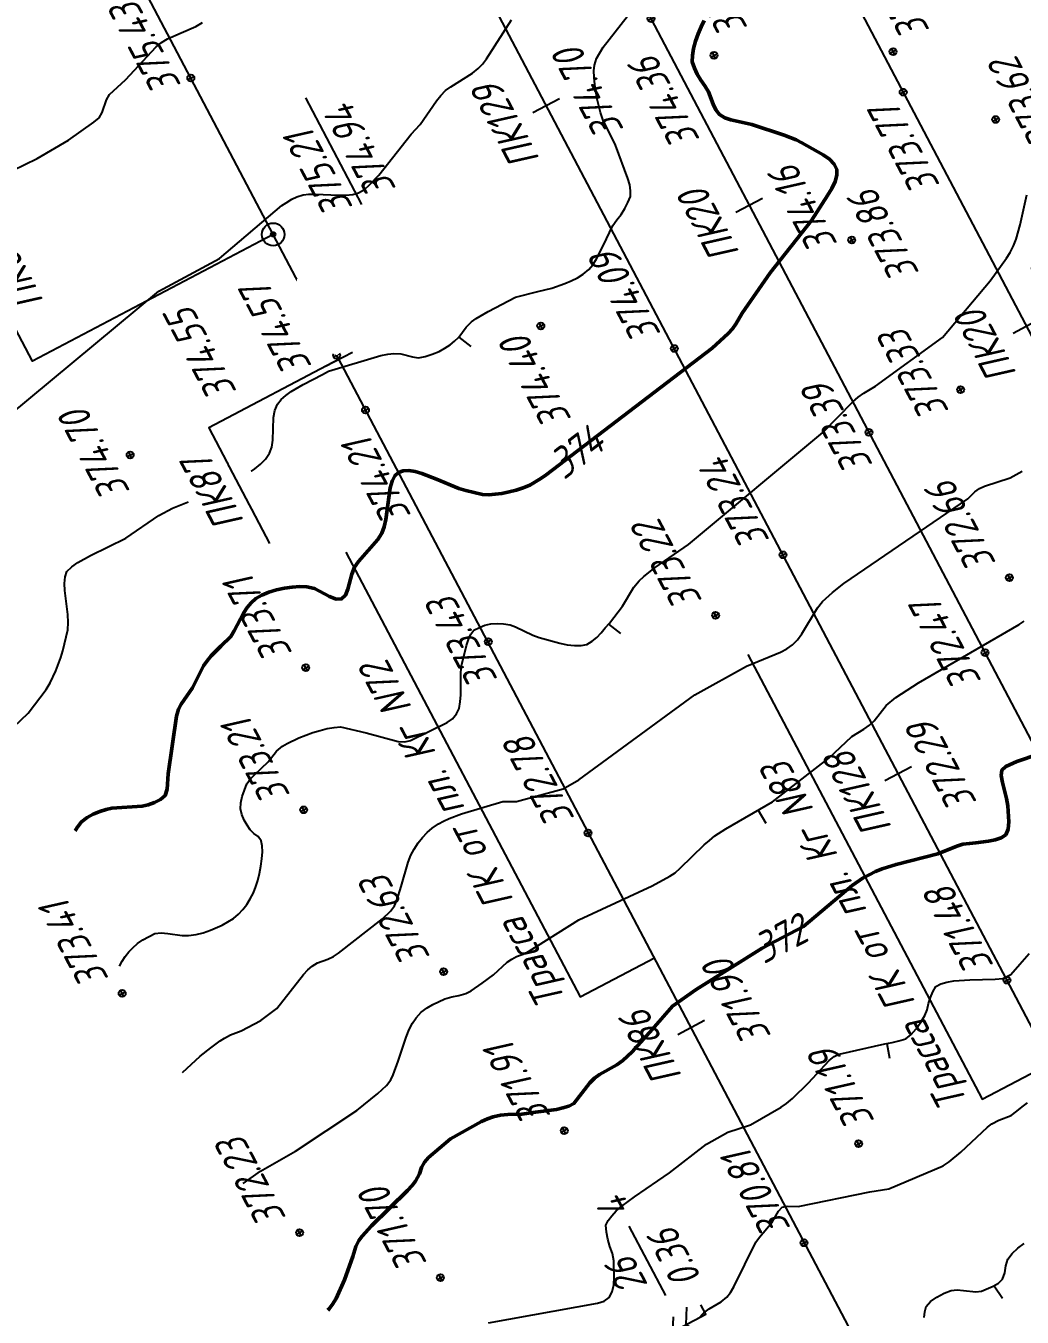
# Model space of a CAD drawing. Extents: x 1518325 to 1519424, y 2186901 to 2188655.
# Drawn here: x 1518856.2 to 1518988.1, y 2187494.2 to 2187665.2 of the extents above; entities that cross this region are included whole.
import ezdxf
from ezdxf.enums import TextEntityAlignment as Align

# ---------------------------------------------------------------- set-up
doc = ezdxf.new("R2010")
doc.units = 0
for name, color, linetype, lineweight in [('ИИ_ГЕОПУНКТ_025', 7, 'Continuous', 25), ('ИИ_ОТМЕТКА_025', 7, 'Continuous', 25), ('ИИ_ПИКЕТАЖ_025', 7, 'Continuous', 25), ('ИИ_РАЗМЕР_025', 7, 'Continuous', 25), ('ИИ_РЕЛЬЕФ_025', 34, 'Continuous', 25), ('ИИ_РЕЛЬЕФ_050', 34, 'Continuous', 50), ('ИИ_ТЕКСТ_025', 7, 'Continuous', 25), ('ИИ_ТРАССА_АД_025', 1, 'Continuous', 25), ('ИИ_ТРАССА_ЛЭП_025', 7, 'Continuous', 25), ('ИИ_ТРАССА_ТРУБ_025', 7, 'Continuous', 25), ('ИИ_УГОДЬЯ_025', 7, 'Continuous', 25)]:
    doc.layers.add(name, color=color, linetype=linetype, lineweight=lineweight)
doc.styles.add('VNIPISIMPLEXCUR', font='simplex.shx', dxfattribs={"width": 0.8, "oblique": 15})
doc.dimstyles.new('ИИ-2000-м-dm$2', dxfattribs={"dimscale": 2, "dimtxt": 2.5, "dimasz": 2.5, "dimexe": 1.25, "dimexo": 0, "dimgap": 1, "dimtad": 2, "dimtoh": 1, "dimzin": 1, "dimdsep": 46, "dimtxsty": 'VNIPISIMPLEXCUR', "dimcen": 2.5, "dimaunit": 1, "dimazin": 0, "dimtfac": 1, "dimtmove": 1, "dimatfit": 2, "dimfxl": 1, "dimarcsym": 0})

# ---------------------------------------------------------------- blocks, each defined once
blk = doc.blocks.new('ИИ053296')
at = {"color": 0, "linetype": 'Continuous', "lineweight": 25}
blk.add_lwpolyline([(0, 0), (1, 0)], dxfattribs=at)
blk = doc.blocks.new('PICKET')
at = {"color": 0, "linetype": 'Continuous', "lineweight": 25}
for p, q in [((-0.23, 0), (0.23, 0)), ((0, 0.23), (0, -0.23))]:
    blk.add_line(p, q, dxfattribs=at)
blk.add_circle((0, 0), 0.23, dxfattribs=at)
at = {"color": 0, "linetype": 'Continuous', "style": 'VNIPISIMPLEXCUR', "oblique": 15, "width": 0.8}
blk.add_attdef('OTMETKA', (1.25, 0.3), '', height=2, dxfattribs=at)
at = {"color": 8, "linetype": 'Continuous', "style": 'VNIPISIMPLEXCUR', "oblique": 15, "width": 0.8, "flags": 1}
blk.add_attdef('NOMER', (1.25, -2.7), '', height=2, dxfattribs=at)
blk = doc.blocks.new('ИИ050052Р')
at = {"linetype": 'Continuous', "lineweight": 25}
h = blk.add_hatch(color=0, dxfattribs=at)
edge = h.paths.add_edge_path()
edge.add_arc((0, 0), 0.15, 0, 360)
at = {"color": 0, "linetype": 'Continuous', "lineweight": 25}
for radius in [0.75, 0.15]:
    blk.add_circle((0, 0), radius, dxfattribs=at)
at = {"color": 0, "linetype": 'Continuous', "style": 'VNIPISIMPLEXCUR', "oblique": 15, "width": 0.8}
for tag, p in [('CENTRE', (1.45, 0.7)), ('HEIGHT', (1.45, -2.7))]:
    blk.add_attdef(tag, p, '', height=2, dxfattribs=at)
for tag, p in [('NUMBER', (-2, -1)), ('STATIONING', (-2, -4.4)), ('ALPHA', (-2, -7.8))]:
    blk.add_attdef(tag, text='', height=2, dxfattribs=at).set_placement(p, align=Align.RIGHT)
at = {"color": 253, "linetype": 'Continuous', "style": 'VNIPISIMPLEXCUR', "oblique": 15, "width": 0.8, "flags": 1}
blk.add_attdef('NOTE', text='', height=1.6, dxfattribs=at).set_placement((-2, -10.8), align=Align.RIGHT)
blk = doc.blocks.new('ИИ15001')
at = {"color": 0, "linetype": 'Continuous', "lineweight": 25}
blk.add_lwpolyline([(0, 1), (0, -1)], dxfattribs=at)
at = {"color": 0, "linetype": 'Continuous', "lineweight": 25, "style": 'VNIPISIMPLEXCUR', "oblique": 15, "width": 0.8}
blk.add_attdef('STATIONING', text='', height=2, dxfattribs=at).set_placement((0, 2), align=Align.CENTER)
at = {"color": 7, "linetype": 'Continuous', "lineweight": 25, "style": 'VNIPISIMPLEXCUR', "oblique": 15, "width": 0.8}
blk.add_attdef('HEIGHT', text='', height=2, dxfattribs=at).set_placement((0, -2), align=Align.TOP_CENTER)
blk = doc.blocks.new('ИИ053673А')
at = {"color": 0, "linetype": 'Continuous'}
blk.add_lwpolyline([(-1.35, 0.875), (-1.221, 0.876), (-1.008, 0.878), (-0.871, 0.882), (-0.736, 0.891), (-0.624, 0.907), (-0.534, 0.94), (-0.444, 1), (-0.394, 1.071), (-0.367, 1.151), (-0.359, 1.231), (-0.364, 1.295), (-0.387, 1.379), (-0.418, 1.445), (-0.466, 1.516), (-0.552, 1.61), (-0.631, 1.692), (-0.704, 1.766), (-0.775, 1.842), (-0.814, 1.889), (-0.839, 1.929), (-0.849, 1.967), (-0.846, 1.992), (-0.832, 2.017), (-0.805, 2.049), (-0.742, 2.115), (-0.671, 2.198), (-0.618, 2.29), (-0.605, 2.372), (-0.614, 2.444), (-0.641, 2.515), (-0.678, 2.575), (-0.717, 2.617), (-0.754, 2.646), (-0.802, 2.678), (-0.855, 2.709), (-0.942, 2.76), (-0.987, 2.789), (-1.014, 2.812), (-1.026, 2.831), (-1.029, 2.846), (-1.025, 2.865), (-1.015, 2.89), (-0.997, 2.928), (-0.978, 2.968), (-0.95, 3.034), (-0.937, 3.103), (-0.938, 3.19), (-0.952, 3.247), (-0.987, 3.319), (-1.03, 3.377), (-1.066, 3.414), (-1.104, 3.444), (-1.169, 3.476), (-1.225, 3.489), (-1.28, 3.496), (-1.35, 3.5), (-1.42, 3.496), (-1.475, 3.489), (-1.531, 3.476), (-1.596, 3.444), (-1.634, 3.414), (-1.67, 3.377), (-1.713, 3.319), (-1.748, 3.247), (-1.762, 3.19), (-1.763, 3.103), (-1.75, 3.034), (-1.722, 2.968), (-1.703, 2.928), (-1.685, 2.89), (-1.675, 2.865), (-1.671, 2.846), (-1.674, 2.831), (-1.686, 2.812), (-1.713, 2.789), (-1.758, 2.76), (-1.845, 2.709), (-1.898, 2.678), (-1.946, 2.646), (-1.983, 2.617), (-2.022, 2.575), (-2.059, 2.515), (-2.086, 2.444), (-2.095, 2.372), (-2.082, 2.29), (-2.029, 2.198), (-1.958, 2.115), (-1.895, 2.049), (-1.868, 2.017), (-1.854, 1.992), (-1.851, 1.967), (-1.861, 1.929), (-1.886, 1.889), (-1.925, 1.842), (-1.996, 1.766), (-2.069, 1.692), (-2.148, 1.61), (-2.234, 1.516), (-2.282, 1.445), (-2.313, 1.379), (-2.336, 1.295), (-2.341, 1.231), (-2.333, 1.151), (-2.306, 1.071), (-2.256, 1), (-2.166, 0.94), (-2.076, 0.907), (-1.964, 0.891), (-1.829, 0.882), (-1.692, 0.878), (-1.479, 0.876)], close=True, dxfattribs=at)
for points in [[(2.05, 3.096), (1.35, 3.5), (0.65, 3.096)], [(1.35, 3.5), (1.35, 0), (2.05, 0)], [(2.2, 2.009), (1.35, 2.5), (0.5, 2.009)], [(-1.35, 0.875), (-1.35, 0), (-0.65, 0)], [(2.35, 0.923), (1.35, 1.5), (0.35, 0.923)]]:
    blk.add_lwpolyline(points, dxfattribs=at)
at = {"color": 0, "linetype": 'Continuous', "style": 'VNIPISIMPLEXCUR', "oblique": 15, "width": 0.8}
blk.add_attdef('RACE1', text='', height=2, dxfattribs=at).set_placement((-3.25, 2.25), align=Align.RIGHT)
blk.add_attdef('HEIGHT', (3, 2), '', height=2, dxfattribs=at)
blk.add_attdef('DISTANCE', text='', height=2, dxfattribs=at).set_placement((9.5, 1.75), align=Align.MIDDLE_LEFT)
blk.add_attdef('RACE2', text='', height=2, dxfattribs=at).set_placement((-3.25, 1.25), align=Align.TOP_RIGHT)
blk.add_attdef('THICKNESS', text='', height=2, dxfattribs=at).set_placement((3, 1.5), align=Align.TOP_LEFT)
blk = doc.blocks.new('*D54')
at = {"layer": 'Defpoints', "color": 0, "transparency": 16777216}
for p in [(1518412.38, 2188627.85), (1518818.43, 2187967.48), (1518780.69, 2187955.9), (1518760.91, 2187937.21), (1519297.92, 2186946.83)]:
    blk.add_point(p, dxfattribs=at)
at = {"layer": 'ИИ_РАЗМЕР_025', "color": 0, "lineweight": -2, "transparency": 16777216}
for p, q in [((1518777.92, 2187969.12), (1518771.87, 2187980.6)), ((1518777.22, 2187957.5), (1518777.92, 2187969.12))]:
    blk.add_line(p, q, dxfattribs=at)
blk.add_arc((1518772.88, 2187943.51), 14.65, 43.4519, 102.0835, dxfattribs=at)
at = {"layer": 'ИИ_РАЗМЕР_025', "color": 0, "transparency": 16777216}
for points in [[(1518770.04, 2187957.2), (1518769.59, 2187958.46), (1518766.06, 2187956.47)], [(1518784.06, 2187953.97), (1518782.97, 2187953.19), (1518785.84, 2187950.33)]]:
    blk.add_solid(points, dxfattribs=at)
at = {"layer": 'ИИ_РАЗМЕР_025', "color": 0, "transparency": 16777216, "insert": (1518770.55, 2187973.71), "char_height": 4, "attachment_point": 5, "rotation": 117.7798, "style": 'VNIPISIMPLEXCUR'}
blk.add_mtext("90°1'", dxfattribs=at)
blk = doc.blocks.new('*D55')
at = {"layer": 'Defpoints', "color": 0, "transparency": 16777216}
for p in [(1518412.38, 2188627.85), (1518814.13, 2187903.06), (1518791.07, 2187895.12), (1518786.56, 2187888.53), (1519297.92, 2186946.83)]:
    blk.add_point(p, dxfattribs=at)
at = {"layer": 'ИИ_РАЗМЕР_025', "color": 0, "lineweight": -2, "transparency": 16777216}
for p, q in [((1518788.1, 2187902.13), (1518782.05, 2187913.61)), ((1518791.4, 2187897.04), (1518788.1, 2187902.13))]:
    blk.add_line(p, q, dxfattribs=at)
blk.add_arc((1518798.52, 2187894.83), 7.46, 148.8919, 176.6782, dxfattribs=at)
at = {"layer": 'ИИ_РАЗМЕР_025', "color": 0, "transparency": 16777216}
for points in [[(1518791.68, 2187899.17), (1518792.6, 2187898.2), (1518795.05, 2187901.43)], [(1518791.73, 2187895.41), (1518790.43, 2187895.12), (1518791.93, 2187891.36)]]:
    blk.add_solid(points, dxfattribs=at)
at = {"layer": 'ИИ_РАЗМЕР_025', "color": 0, "transparency": 16777216, "insert": (1518780.73, 2187906.71), "char_height": 4, "attachment_point": 5, "rotation": 117.7798, "style": 'VNIPISIMPLEXCUR'}
blk.add_mtext("90°1'", dxfattribs=at)

msp = doc.modelspace()

# ---------------------------------------------------------------- linework, layer by layer
at = {"layer": 'ИИ_ГЕОПУНКТ_025'}
for points in [[(1518900.652, 2187641.525), (1518893.226, 2187655.621)], [(1518888.91, 2187637.56), (1518857.033, 2187620.767), (1518842.374, 2187648.594)]]:
    msp.add_lwpolyline(points, dxfattribs=at)
at = {"layer": 'ИИ_РЕЛЬЕФ_025'}
for points, elevation in [([(1518852.628, 2187570.546), (1518856.443, 2187574.161), (1518858.86, 2187577.276), (1518859.389, 2187578.181), (1518860.121, 2187579.758), (1518860.781, 2187581.509), (1518861.069, 2187582.424), (1518861.697, 2187585.195), (1518861.764, 2187586.17), (1518861.714, 2187587.212), (1518861.331, 2187590.39), (1518861.277, 2187591.348), (1518861.339, 2187592.197), (1518861.56, 2187592.902), (1518862.26, 2187593.525), (1518863.018, 2187594.089), (1518864.707, 2187595.04), (1518869.408, 2187597.338), (1518873.783, 2187600.315), (1518875.593, 2187601.296), (1518882.212, 2187603.971), (1518883.063, 2187604.392), (1518885.652, 2187605.937), (1518886.482, 2187606.508), (1518887.237, 2187607.123), (1518887.89, 2187607.806), (1518888.433, 2187608.571), (1518888.743, 2187609.381), (1518888.871, 2187610.304), (1518888.931, 2187613.304), (1518889.134, 2187614.217), (1518889.463, 2187615.06), (1518889.954, 2187615.677), (1518890.567, 2187616.234), (1518891.277, 2187616.743), (1518892.892, 2187617.663), (1518895.436, 2187618.984), (1518896.219, 2187619.456), (1518903.149, 2187621.521), (1518904.064, 2187621.71), (1518904.899, 2187621.802), (1518905.788, 2187621.723), (1518907.343, 2187621.327), (1518908.125, 2187621.23), (1518909.033, 2187621.391), (1518909.97, 2187621.692), (1518910.866, 2187622.073), (1518911.654, 2187622.479), (1518912.335, 2187622.924), (1518912.92, 2187623.418), (1518913.478, 2187623.959), (1518913.992, 2187624.597), (1518914.476, 2187625.287), (1518915.142, 2187625.982), (1518915.769, 2187626.44), (1518917.372, 2187627.365), (1518920.992, 2187629.225), (1518923.955, 2187630.015), (1518925.786, 2187630.444), (1518927.518, 2187631.066), (1518928.354, 2187631.409), (1518929.18, 2187631.808), (1518929.967, 2187632.294), (1518930.685, 2187632.897), (1518931.232, 2187633.545), (1518931.722, 2187634.306), (1518932.591, 2187636.045), (1518933.856, 2187638.731), (1518934.386, 2187639.478), (1518934.973, 2187640.201), (1518935.449, 2187640.969), (1518935.866, 2187641.761), (1518936.225, 2187642.576), (1518936.237, 2187643.319), (1518936.109, 2187644.118), (1518935.874, 2187644.96), (1518934.211, 2187649.364), (1518932.548, 2187652.768), (1518932.229, 2187653.701), (1518931.798, 2187655.482), (1518931.48, 2187657.426), (1518931.395, 2187658.361), (1518931.377, 2187659.218), (1518931.439, 2187659.957), (1518931.727, 2187660.862), (1518932.604, 2187662.361), (1518937.359, 2187668.444)], 374.5), ([(1518852.715, 2187645.215), (1518857.65, 2187647.611), (1518861.789, 2187650.048), (1518865.17, 2187652.409), (1518865.882, 2187653.014), (1518866.277, 2187653.719), (1518866.851, 2187655.37), (1518867.231, 2187656.097), (1518869.347, 2187658.009), (1518873.422, 2187662.397), (1518874.13, 2187662.983), (1518874.895, 2187663.459), (1518876.718, 2187664.271), (1518878.643, 2187665.104), (1518879.525, 2187665.621)], 375.5), ([(1518853.925, 2187613.565), (1518873.763, 2187630.027), (1518881.792, 2187634.356), (1518890.044, 2187641.367), (1518890.61, 2187641.76), (1518891.384, 2187642.236), (1518892.049, 2187642.543), (1518892.894, 2187642.779), (1518893.623, 2187642.872), (1518894.502, 2187642.886), (1518897.551, 2187642.763), (1518898.54, 2187642.771), (1518899.432, 2187642.855), (1518900.179, 2187643.046), (1518901.001, 2187643.507), (1518901.663, 2187644.107), (1518902.893, 2187645.39), (1518907.18, 2187650.825), (1518908.385, 2187652.112), (1518910.518, 2187655.24), (1518911.093, 2187655.967), (1518911.717, 2187656.631), (1518912.409, 2187657.12), (1518915.312, 2187658.902), (1518916.051, 2187659.513), (1518916.602, 2187660.108), (1518917.148, 2187660.822), (1518920.446, 2187665.961)], 375), ([(1518868.536, 2187540.669), (1518868.902, 2187541.33), (1518869.324, 2187541.952), (1518869.799, 2187542.535), (1518870.329, 2187543.079), (1518870.959, 2187543.648), (1518871.666, 2187544.163), (1518873.222, 2187544.968), (1518874.053, 2187545.059), (1518874.971, 2187544.986), (1518876.85, 2187544.715), (1518877.701, 2187544.701), (1518878.715, 2187544.842), (1518879.652, 2187545.076), (1518880.609, 2187545.418), (1518882.134, 2187546.091), (1518882.911, 2187546.51), (1518883.645, 2187546.989), (1518884.298, 2187547.53), (1518884.878, 2187548.147), (1518885.404, 2187548.829), (1518885.871, 2187549.572), (1518886.276, 2187550.369), (1518886.616, 2187551.214), (1518886.867, 2187552.019), (1518887.093, 2187552.935), (1518887.28, 2187553.907), (1518887.412, 2187554.878), (1518887.474, 2187555.795), (1518887.451, 2187556.602), (1518887.327, 2187557.244), (1518886.925, 2187557.83), (1518886.361, 2187558.232), (1518885.842, 2187558.716), (1518885.442, 2187559.322), (1518885.056, 2187560.007), (1518884.75, 2187560.736), (1518884.589, 2187561.476), (1518884.602, 2187562.29), (1518884.788, 2187563.135), (1518885.425, 2187564.786), (1518885.861, 2187565.416), (1518886.41, 2187566.005), (1518888.246, 2187567.705), (1518889.347, 2187569.132), (1518890.134, 2187569.799), (1518890.742, 2187570.155), (1518892.306, 2187570.9), (1518894.151, 2187571.59), (1518895.111, 2187571.878), (1518896.059, 2187572.11), (1518896.968, 2187572.269), (1518897.811, 2187572.343), (1518901.205, 2187571.538), (1518905.469, 2187570.386), (1518906.318, 2187570.341), (1518907.096, 2187570.548), (1518911.941, 2187572.906), (1518912.639, 2187573.423), (1518913.188, 2187574.052), (1518913.511, 2187574.788), (1518913.675, 2187575.648), (1518913.729, 2187576.592), (1518913.741, 2187579.53), (1518913.861, 2187580.413), (1518914.49, 2187583.103), (1518914.761, 2187583.922), (1518915.085, 2187584.624), (1518915.475, 2187585.161), (1518916.201, 2187585.501), (1518916.947, 2187585.794), (1518917.729, 2187585.971), (1518918.551, 2187586.044), (1518919.4, 2187586.009), (1518920.292, 2187585.855), (1518920.999, 2187585.613), (1518923.273, 2187584.472), (1518924.124, 2187584.16), (1518926.863, 2187583.416), (1518927.848, 2187583.221), (1518928.801, 2187583.106), (1518929.681, 2187583.101), (1518930.447, 2187583.241), (1518931.122, 2187583.681), (1518931.757, 2187584.186), (1518932.329, 2187584.8), (1518932.866, 2187585.474), (1518933.433, 2187586.096), (1518935.148, 2187588.344), (1518936.678, 2187590.86), (1518937.353, 2187591.681), (1518937.983, 2187592.277), (1518939.502, 2187593.442), (1518943.894, 2187596.507), (1518961.691, 2187611.314), (1518965.669, 2187615.407), (1518966.342, 2187615.998), (1518967.114, 2187616.544), (1518968.663, 2187617.476), (1518977.52, 2187623.907), (1518983.85, 2187631.42), (1518986.003, 2187634.394), (1518986.492, 2187635.183), (1518986.921, 2187636.028), (1518987.267, 2187636.907), (1518987.801, 2187638.81), (1518988.682, 2187642.794)], 373.5), ([(1518876.913, 2187526.579), (1518879.253, 2187528.717), (1518880.635, 2187529.853), (1518881.873, 2187530.758), (1518882.438, 2187531.124), (1518883.243, 2187531.543), (1518884.665, 2187532.08), (1518887.271, 2187533.456), (1518889.373, 2187535.035), (1518892.925, 2187539.557), (1518893.499, 2187540.159), (1518894.06, 2187540.649), (1518894.774, 2187541.082), (1518896.158, 2187541.582), (1518896.885, 2187541.929), (1518897.56, 2187542.367), (1518903.373, 2187546.917), (1518904.433, 2187547.945), (1518904.955, 2187548.666), (1518905.278, 2187549.357), (1518905.868, 2187551.221), (1518906.788, 2187554.407), (1518907.152, 2187555.358), (1518907.563, 2187556.163), (1518908.101, 2187556.98), (1518908.659, 2187557.696), (1518909.272, 2187558.336), (1518909.971, 2187558.927), (1518910.792, 2187559.496), (1518911.453, 2187559.87), (1518912.195, 2187560.21), (1518913.861, 2187560.818), (1518919.313, 2187562.455), (1518921.127, 2187562.442), (1518927.284, 2187564.159), (1518929.357, 2187565.331), (1518944.734, 2187576.591), (1518951.564, 2187580.403), (1518956.093, 2187582.215), (1518956.922, 2187582.675), (1518957.681, 2187583.223), (1518958.342, 2187583.89), (1518958.897, 2187584.651), (1518960.957, 2187588.099), (1518961.658, 2187588.928), (1518962.961, 2187590.135), (1518964.469, 2187591.326), (1518980.886, 2187602.527), (1518981.831, 2187603.485), (1518982.426, 2187603.926), (1518983.102, 2187604.24), (1518986.5, 2187605.314), (1518987.297, 2187605.745), (1518988.082, 2187606.224)], 373), ([(1518884.943, 2187511.855), (1518887.241, 2187513.501), (1518891.877, 2187516.143), (1518899.996, 2187521.55), (1518902.775, 2187523.773), (1518903.894, 2187524.844), (1518904.469, 2187525.603), (1518904.811, 2187526.268), (1518905.473, 2187528.08), (1518906.525, 2187531.265), (1518906.921, 2187532.255), (1518907.351, 2187533.128), (1518907.823, 2187533.834), (1518908.513, 2187534.545), (1518909.272, 2187535.124), (1518910.065, 2187535.597), (1518911.612, 2187536.326), (1518912.55, 2187536.603), (1518913.466, 2187536.752), (1518914.398, 2187537.03), (1518915.116, 2187537.41), (1518916.585, 2187538.423), (1518918.061, 2187539.492), (1518919.89, 2187541.165), (1518920.491, 2187541.604), (1518921.119, 2187541.923), (1518922.362, 2187542.383), (1518929.388, 2187546.77), (1518939.072, 2187551.295), (1518941.411, 2187552.564), (1518942.109, 2187553.024), (1518942.805, 2187553.615), (1518945.977, 2187556.707), (1518946.656, 2187557.311), (1518947.399, 2187557.896), (1518948.821, 2187558.821), (1518955.003, 2187562.418), (1518962.486, 2187568.178), (1518965.503, 2187571.087), (1518967.114, 2187572.028), (1518967.88, 2187572.589), (1518968.461, 2187573.165), (1518970.086, 2187575.169), (1518971.345, 2187576.219), (1518974.351, 2187578.173), (1518987.7, 2187585.884), (1518988.362, 2187586.344)], 372.5), ([(1518917.417, 2187493.414), (1518931.858, 2187496.027), (1518932.725, 2187496.303), (1518933.378, 2187496.772), (1518933.79, 2187497.516), (1518934.003, 2187498.467), (1518934.072, 2187499.533), (1518934.007, 2187501.651), (1518933.812, 2187502.601), (1518933.477, 2187503.544), (1518933.225, 2187504.486), (1518933.033, 2187505.429), (1518932.944, 2187506.376), (1518933.253, 2187506.992), (1518933.723, 2187507.613), (1518934.33, 2187508.238), (1518935.051, 2187508.865), (1518936.746, 2187510.126), (1518941.384, 2187513.29), (1518946.29, 2187517.094), (1518949.111, 2187518.681), (1518952.088, 2187519.661), (1518956.161, 2187521.971), (1518956.873, 2187522.464), (1518957.671, 2187523.123), (1518959.764, 2187525.189), (1518962.523, 2187528.17), (1518963.168, 2187528.674), (1518963.836, 2187528.988), (1518969.912, 2187530.392), (1518970.848, 2187530.559), (1518971.768, 2187530.774), (1518972.672, 2187531.037), (1518973.385, 2187531.613), (1518974.052, 2187532.375), (1518974.656, 2187533.24), (1518975.198, 2187534.114), (1518975.501, 2187534.876), (1518975.683, 2187535.718), (1518975.949, 2187536.502), (1518976.268, 2187537.253), (1518976.664, 2187537.951), (1518977.299, 2187538.306), (1518978.099, 2187538.551), (1518979.03, 2187538.709), (1518981.156, 2187538.849), (1518984.508, 2187538.95), (1518985.538, 2187539.042), (1518986.584, 2187539.562), (1518987.788, 2187540.925), (1518988.984, 2187542.347)], 371.5), ([(1518945.22, 2187494.013), (1518945.912, 2187494.754), (1518946.63, 2187495.265), (1518948.238, 2187496.207), (1518948.965, 2187496.83), (1518949.46, 2187497.463), (1518949.905, 2187498.192), (1518952.83, 2187504.095), (1518953.311, 2187504.774), (1518954.971, 2187506.752), (1518955.795, 2187508.209), (1518956.31, 2187508.723), (1518956.954, 2187508.88), (1518958.425, 2187508.812), (1518967.885, 2187510.795), (1518970.428, 2187511.17), (1518977.618, 2187514.202), (1518978.398, 2187514.737), (1518979.953, 2187516.044), (1518983.487, 2187519.333), (1518984.079, 2187519.763), (1518985.002, 2187520.26), (1518986.633, 2187520.892), (1518987.352, 2187521.441), (1518988.063, 2187522.047), (1518988.79, 2187522.54)], 371), ([(1518975.106, 2187494.114), (1518975.174, 2187494.875), (1518975.374, 2187495.595), (1518975.945, 2187496.242), (1518976.775, 2187496.841), (1518977.732, 2187497.34), (1518978.687, 2187497.688), (1518979.464, 2187497.783), (1518980.295, 2187497.724), (1518981.957, 2187497.54), (1518982.711, 2187497.617), (1518984.249, 2187498.286), (1518984.953, 2187498.686), (1518985.481, 2187499.212), (1518985.798, 2187500.036), (1518985.916, 2187500.985), (1518986.182, 2187501.86), (1518986.762, 2187502.624), (1518987.503, 2187503.307), (1518988.339, 2187503.912)], 370.5)]:
    msp.add_lwpolyline(points, dxfattribs=dict(at, elevation=elevation))
at = {"layer": 'ИИ_РЕЛЬЕФ_050'}
for points, elevation in [([(1518862.706, 2187558.576), (1518862.942, 2187559.039), (1518863.54, 2187559.78), (1518864.259, 2187560.334), (1518865.072, 2187560.79), (1518865.933, 2187561.147), (1518866.781, 2187561.417), (1518867.543, 2187561.561), (1518871.55, 2187561.844), (1518872.366, 2187562.034), (1518873.191, 2187562.324), (1518873.984, 2187562.706), (1518874.58, 2187563.246), (1518874.864, 2187564.085), (1518874.979, 2187566.126), (1518876.103, 2187573.741), (1518876.367, 2187574.68), (1518876.723, 2187575.359), (1518878.203, 2187577.519), (1518879.697, 2187580.413), (1518880.151, 2187581.095), (1518880.707, 2187581.772), (1518881.98, 2187583.045), (1518883.289, 2187584.299), (1518883.74, 2187585.049), (1518884.993, 2187587.421), (1518885.461, 2187588.151), (1518886.008, 2187588.785), (1518886.621, 2187589.339), (1518887.421, 2187589.803), (1518888.341, 2187590.184), (1518889.342, 2187590.484), (1518890.381, 2187590.704), (1518891.421, 2187590.847), (1518892.42, 2187590.913), (1518893.338, 2187590.905), (1518894.371, 2187590.657), (1518896.371, 2187589.629), (1518897.243, 2187589.27), (1518897.969, 2187589.294), (1518898.463, 2187589.775), (1518898.785, 2187590.574), (1518899.302, 2187592.57), (1518899.692, 2187593.487), (1518900.21, 2187594.23), (1518902.769, 2187597.142), (1518903.298, 2187598.007), (1518903.611, 2187598.831), (1518903.826, 2187599.795), (1518904.401, 2187604.008), (1518904.646, 2187604.883), (1518905.002, 2187605.58), (1518905.503, 2187606.047), (1518906.121, 2187606.258), (1518906.855, 2187606.278), (1518907.683, 2187606.142), (1518908.586, 2187605.884), (1518910.534, 2187605.131), (1518913.507, 2187603.919), (1518914.431, 2187603.627), (1518916.634, 2187603.134), (1518917.451, 2187603.088), (1518918.277, 2187603.144), (1518919.183, 2187603.268), (1518920.134, 2187603.454), (1518921.092, 2187603.698), (1518922.021, 2187603.994), (1518922.884, 2187604.335), (1518924.356, 2187605.225), (1518925.07, 2187605.709), (1518947.047, 2187622.487), (1518949.139, 2187624.426), (1518949.722, 2187625.068), (1518950.205, 2187625.754), (1518950.995, 2187627.12), (1518954.71, 2187632.47), (1518960.161, 2187639.393), (1518962.322, 2187642.73), (1518962.881, 2187643.656), (1518963.314, 2187644.546), (1518963.551, 2187645.386), (1518963.522, 2187646.162), (1518963.175, 2187646.867), (1518962.556, 2187647.517), (1518961.742, 2187648.116), (1518958.921, 2187649.689), (1518958.168, 2187650.065), (1518956.547, 2187650.707), (1518952.27, 2187652.098), (1518949.521, 2187652.722), (1518948.693, 2187653.004), (1518948.02, 2187653.416), (1518947.536, 2187654.072), (1518947.16, 2187654.819), (1518946.561, 2187656.44), (1518946.072, 2187657.216), (1518945.527, 2187657.974), (1518945.057, 2187658.755), (1518944.693, 2187659.569), (1518944.397, 2187660.404), (1518944.407, 2187661.235), (1518944.556, 2187662.158), (1518944.818, 2187663.128), (1518945.163, 2187664.099), (1518945.564, 2187665.027), (1518945.991, 2187665.868)], 374), ([(1518896.153, 2187495.094), (1518896.267, 2187495.221), (1518896.729, 2187495.82), (1518897.242, 2187496.644), (1518898.343, 2187499.121), (1518899.452, 2187502.224), (1518899.841, 2187503.549), (1518900.259, 2187504.35), (1518900.672, 2187504.896), (1518901.921, 2187506.249), (1518906.693, 2187510.943), (1518907.29, 2187511.606), (1518907.742, 2187512.182), (1518908.266, 2187513.146), (1518908.563, 2187513.975), (1518908.938, 2187514.717), (1518909.467, 2187515.315), (1518912.396, 2187517.813), (1518916.481, 2187520.088), (1518917.269, 2187520.446), (1518918.029, 2187520.717), (1518919.015, 2187520.923), (1518919.961, 2187520.999), (1518921.828, 2187521.072), (1518923.639, 2187521.34), (1518926.412, 2187521.695), (1518927.262, 2187521.877), (1518928.037, 2187522.122), (1518928.715, 2187522.449), (1518930.853, 2187525.203), (1518931.452, 2187525.82), (1518932.131, 2187526.325), (1518934.409, 2187527.587), (1518935.216, 2187528.175), (1518936.446, 2187529.327), (1518939.086, 2187532.273), (1518941.766, 2187535.361), (1518944.91, 2187537.574), (1518953.645, 2187543.034), (1518959.128, 2187545.893), (1518965.551, 2187551.332), (1518967.039, 2187552.336), (1518967.803, 2187552.768), (1518968.673, 2187553.187), (1518969.561, 2187553.547), (1518971.376, 2187554.131), (1518976.92, 2187555.552), (1518979.418, 2187556.555), (1518980.221, 2187556.796), (1518981.091, 2187556.922), (1518981.936, 2187556.967), (1518983.623, 2187557.215), (1518984.506, 2187557.374), (1518985.311, 2187557.631), (1518985.899, 2187558.066), (1518986.214, 2187558.814), (1518986.29, 2187559.78), (1518986.166, 2187561.899), (1518986.017, 2187562.874), (1518985.456, 2187564.982), (1518985.301, 2187565.915), (1518985.402, 2187566.633), (1518985.932, 2187567.115), (1518987.372, 2187567.749), (1518993.119, 2187569.718)], 372)]:
    msp.add_lwpolyline(points, dxfattribs=dict(at, elevation=elevation))
at = {"layer": 'ИИ_ТЕКСТ_025'}
for points in [[(1518898.544, 2187595.479), (1518929.57, 2187536.583), (1518939.387, 2187541.755)], [(1518951.751, 2187581.924), (1518982.777, 2187523.029), (1518991.865, 2187527.816)]]:
    msp.add_lwpolyline(points, dxfattribs=at)
at = {"layer": 'ИИ_ТРАССА_АД_025'}
msp.add_lwpolyline([(1519313.519, 2186955.051), (1518814.129, 2187903.058)], dxfattribs=at)
at = {"layer": 'ИИ_ТРАССА_ЛЭП_025'}
msp.add_lwpolyline([(1518870.356, 2187842.807), (1518873.308, 2187844.362), (1519335.639, 2186966.703)], dxfattribs=at)
at = {"layer": 'ИИ_ТРАССА_ТРУБ_025', "color": 4}
for points in [[(1519297.92, 2186946.834), (1518412.378, 2188627.85)], [(1519262.622, 2186928.239), (1519146.4, 2187148.85), (1519007.22, 2187413.01), (1518888.91, 2187637.56), (1518808.08, 2187790.99), (1518721.15, 2187956.06), (1518609.66, 2188167.6), (1518524.74, 2188328.809)]]:
    msp.add_lwpolyline(points, dxfattribs=at)
at = {"layer": 'ИИ_УГОДЬЯ_025'}
msp.add_lwpolyline([(1518940.876, 2187497.038), (1518936.038, 2187506.221)], dxfattribs=at)

# ---------------------------------------------------------------- block references
at = {"layer": 'ИИ_ГЕОПУНКТ_025'}
ref = msp.add_blockref('ИИ050052Р', (1518888.91, 2187637.56, 374.94), dxfattribs=dict(at, xscale=2, yscale=2, zscale=2, rotation=117.7797222222222))
ref.add_attrib('NUMBER', 'Т.50729', dxfattribs={"layer": '0', "color": 0, "linetype": 'Continuous', "height": 4, "rotation": 117.77972, "style": 'VNIPISIMPLEXCUR', "oblique": 15, "width": 0.8}).set_placement((1518847.248, 2187636.556), align=Align.RIGHT)
ref.add_attrib('CENTRE', '375.21', (1518899.55, 2187641.134), dxfattribs={"layer": '0', "color": 0, "linetype": 'Continuous', "height": 4, "rotation": 117.77972, "style": 'VNIPISIMPLEXCUR', "oblique": 15, "width": 0.8})
ref.add_attrib('HEIGHT', '374.94', (1518905.271, 2187643.595), dxfattribs={"layer": '0', "color": 0, "linetype": 'Continuous', "height": 4, "rotation": 117.77972, "style": 'VNIPISIMPLEXCUR', "oblique": 15, "width": 0.8})
ref.add_attrib('STATIONING', 'ПК87+18.69', dxfattribs={"layer": '0', "color": 0, "linetype": 'Continuous', "height": 4, "rotation": 117.77972, "style": 'VNIPISIMPLEXCUR', "oblique": 15, "width": 0.8}).set_placement((1518848.051, 2187648.762), align=Align.RIGHT)
at = {"layer": 'ИИ_ОТМЕТКА_025'}
ref = msp.add_blockref('PICKET', (1518947.273, 2187661.264, 373.89), dxfattribs=dict(at, xscale=2, yscale=2, zscale=2, rotation=117.7797222222222))
ref.add_attrib('OTMETKA', '373.89', (1518951.815, 2187664.899, 373.89), dxfattribs={"layer": '0', "color": 0, "linetype": 'Continuous', "height": 4, "rotation": 117.77972, "style": 'VNIPISIMPLEXCUR', "oblique": 15, "width": 0.8})
ref = msp.add_blockref('PICKET', (1518970.98, 2187661.77, 373.71), dxfattribs=dict(at, xscale=2, yscale=2, zscale=2, rotation=117.7797222222222))
ref.add_attrib('OTMETKA', '373.71', (1518975.911, 2187664.583, 373.71), dxfattribs={"layer": '0', "color": 0, "linetype": 'Continuous', "height": 4, "rotation": 117.77972, "style": 'VNIPISIMPLEXCUR', "oblique": 15, "width": 0.8})
ref = msp.add_blockref('PICKET', (1518878, 2187658.27, 375.43), dxfattribs=dict(at, xscale=2, yscale=2, zscale=2, rotation=117.7797222222222))
ref.add_attrib('OTMETKA', '375.43', (1518876.8, 2187657.287, 375.43), dxfattribs={"layer": '0', "color": 0, "linetype": 'Continuous', "height": 4, "rotation": 117.77972, "style": 'VNIPISIMPLEXCUR', "oblique": 15, "width": 0.8})
ref = msp.add_blockref('PICKET', (1518938.94, 2187666.126, 374.36), dxfattribs=dict(at, xscale=2, yscale=2, zscale=2, rotation=117.7792673703056))
ref.add_attrib('OTMETKA', '374.36', (1518945.477, 2187650.112, 374.36), dxfattribs={"layer": '0', "color": 0, "linetype": 'Continuous', "height": 4, "rotation": 117.77927, "style": 'VNIPISIMPLEXCUR', "oblique": 15, "width": 0.8})
ref = msp.add_blockref('PICKET', (1518984.57, 2187652.77, 373.62), dxfattribs=dict(at, xscale=2, yscale=2, zscale=2, rotation=117.7797222222222))
ref.add_attrib('OTMETKA', '373.62', (1518993.16, 2187650.187, 373.62), dxfattribs={"layer": '0', "color": 0, "linetype": 'Continuous', "height": 4, "rotation": 117.77972, "style": 'VNIPISIMPLEXCUR', "oblique": 15, "width": 0.8})
ref = msp.add_blockref('PICKET', (1518972.324, 2187656.395, 373.77), dxfattribs=dict(at, xscale=2, yscale=2, zscale=2, rotation=117.7792673703056))
ref.add_attrib('OTMETKA', '373.77', (1518977.269, 2187644.058, 373.77), dxfattribs={"layer": '0', "color": 0, "linetype": 'Continuous', "height": 4, "rotation": 117.77927, "style": 'VNIPISIMPLEXCUR', "oblique": 15, "width": 0.8})
ref = msp.add_blockref('PICKET', (1518965.51, 2187636.81, 373.86), dxfattribs=dict(at, xscale=2, yscale=2, zscale=2, rotation=117.7797222222222))
ref.add_attrib('OTMETKA', '373.86', (1518974.533, 2187632.462, 373.86), dxfattribs={"layer": '0', "color": 0, "linetype": 'Continuous', "height": 4, "rotation": 117.77972, "style": 'VNIPISIMPLEXCUR', "oblique": 15, "width": 0.8})
at = {"layer": 'ИИ_ОТМЕТКА_025', "xscale": 2, "yscale": 2, "zscale": 2, "rotation": 117.7797222222222}
for p, values in [((1518942.013, 2187622.45, 374.09), {'OTMETKA': '374.09'}), ((1518956.407, 2187595.125, 373.24), {'OTMETKA': '373.24'}), ((1518986.39, 2187592.1, 372.66), {'OTMETKA': '372.66'}), ((1518947.49, 2187587.11, 373.22), {'OTMETKA': '373.22'}), ((1518893.22, 2187580.17, 373.71), {'OTMETKA': '373.71'}), ((1518892.94, 2187561.361, 373.21), {'OTMETKA': '373.21'}), ((1518930.597, 2187558.293, 372.78), {'OTMETKA': '372.78'}), ((1518911.47, 2187539.93, 372.63), {'OTMETKA': '372.63'}), ((1518868.91, 2187537.05, 373.41), {'OTMETKA': '373.41'}), ((1518986.077, 2187538.803, 371.48), {'OTMETKA': '371.48'}), ((1518927.44, 2187518.88, 371.91), {'OTMETKA': '371.91'}), ((1518892.4, 2187505.38, 372.23), {'OTMETKA': '372.23'}), ((1518959.198, 2187504.024, 370.81), {'OTMETKA': '370.81'}), ((1518911.05, 2187499.4, 371.7), {'OTMETKA': '371.70'})]:
    msp.add_blockref('PICKET', p, dxfattribs=at).add_auto_attribs(values)
at = {"layer": 'ИИ_ОТМЕТКА_025'}
ref = msp.add_blockref('PICKET', (1518897.297, 2187621.554, 374.57), dxfattribs=dict(at, xscale=2, yscale=2, zscale=2, rotation=117.7797222222222))
ref.add_attrib('OTMETKA', '374.57', (1518894.103, 2187620.094, 374.57), dxfattribs={"layer": '0', "color": 0, "linetype": 'Continuous', "height": 4, "rotation": 117.77972, "style": 'VNIPISIMPLEXCUR', "oblique": 15, "width": 0.8})
ref = msp.add_blockref('PICKET', (1518924.34, 2187625.44, 374.4), dxfattribs=dict(at, xscale=2, yscale=2, zscale=2, rotation=117.7797222222222))
ref.add_attrib('OTMETKA', '374.40', (1518928.483, 2187613.087, 374.4), dxfattribs={"layer": '0', "color": 0, "linetype": 'Continuous', "height": 4, "rotation": 117.77972, "style": 'VNIPISIMPLEXCUR', "oblique": 15, "width": 0.8})
ref = msp.add_blockref('PICKET', (1518979.92, 2187617.01, 373.33), dxfattribs=dict(at, xscale=2, yscale=2, zscale=2, rotation=117.7797222222222))
ref.add_attrib('OTMETKA', '373.33', (1518978.471, 2187614.137, 373.33), dxfattribs={"layer": '0', "color": 0, "linetype": 'Continuous', "height": 4, "rotation": 117.77972, "style": 'VNIPISIMPLEXCUR', "oblique": 15, "width": 0.8})
ref = msp.add_blockref('PICKET', (1518967.79, 2187611.359, 373.39), dxfattribs=dict(at, xscale=2, yscale=2, zscale=2, rotation=117.7792673703056))
ref.add_attrib('OTMETKA', '373.39', (1518968.383, 2187607.022, 373.39), dxfattribs={"layer": '0', "color": 0, "linetype": 'Continuous', "height": 4, "rotation": 117.77927, "style": 'VNIPISIMPLEXCUR', "oblique": 15, "width": 0.8})
ref = msp.add_blockref('PICKET', (1518869.97, 2187608.35, 374.7), dxfattribs=dict(at, xscale=2, yscale=2, zscale=2, rotation=117.7797222222222))
ref.add_attrib('OTMETKA', '374.70', (1518870.037, 2187603.524, 374.7), dxfattribs={"layer": '0', "color": 0, "linetype": 'Continuous', "height": 4, "rotation": 117.77972, "style": 'VNIPISIMPLEXCUR', "oblique": 15, "width": 0.8})
ref = msp.add_blockref('PICKET', (1518901.125, 2187614.302, 374.21), dxfattribs=dict(at, xscale=2, yscale=2, zscale=2, rotation=117.7797222222222))
ref.add_attrib('OTMETKA', '374.21', (1518907.266, 2187600.311, 374.21), dxfattribs={"layer": '0', "color": 0, "linetype": 'Continuous', "height": 4, "rotation": 117.77972, "style": 'VNIPISIMPLEXCUR', "oblique": 15, "width": 0.8})
ref = msp.add_blockref('PICKET', (1518917.386, 2187583.642, 373.43), dxfattribs=dict(at, xscale=2, yscale=2, zscale=2, rotation=117.7797222222222))
ref.add_attrib('OTMETKA', '373.43', (1518918.712, 2187578.617, 373.43), dxfattribs={"layer": '0', "color": 0, "linetype": 'Continuous', "height": 4, "rotation": 117.77972, "style": 'VNIPISIMPLEXCUR', "oblique": 15, "width": 0.8})
ref = msp.add_blockref('PICKET', (1518983.17, 2187582.162, 372.47), dxfattribs=dict(at, xscale=2, yscale=2, zscale=2, rotation=117.7792673703056))
ref.add_attrib('OTMETKA', '372.47', (1518982.766, 2187578.397, 372.47), dxfattribs={"layer": '0', "color": 0, "linetype": 'Continuous', "height": 4, "rotation": 117.77927, "style": 'VNIPISIMPLEXCUR', "oblique": 15, "width": 0.8})
ref = msp.add_blockref('PICKET', (1518966.42, 2187517.14, 371.19), dxfattribs=dict(at, xscale=2, yscale=2, zscale=2, rotation=117.7797222222222))
ref.add_attrib('OTMETKA', '371.19', (1518968.625, 2187520.149, 371.19), dxfattribs={"layer": '0', "color": 0, "linetype": 'Continuous', "height": 4, "rotation": 117.77972, "style": 'VNIPISIMPLEXCUR', "oblique": 15, "width": 0.8})
at = {"layer": 'ИИ_ПИКЕТАЖ_025', "color": 4}
ref = msp.add_blockref('ИИ15001', (1518925.061, 2187654.63, 374.7), dxfattribs=dict(at, xscale=2, yscale=2, zscale=2, rotation=117.7798))
ref.add_attrib('STATIONING', 'ПК129', dxfattribs={"layer": '0', "color": 0, "linetype": 'Continuous', "lineweight": 25, "height": 4, "rotation": 117.7798, "style": 'VNIPISIMPLEXCUR', "oblique": 15, "width": 0.8}).set_placement((1518921.522, 2187652.766), align=Align.CENTER)
ref.add_attrib('HEIGHT', '374.70', dxfattribs={"layer": '0', "color": 7, "linetype": 'Continuous', "lineweight": 25, "height": 4, "rotation": 117.7798, "style": 'VNIPISIMPLEXCUR', "oblique": 15, "width": 0.8}).set_placement((1518928.9, 2187655.232), align=Align.TOP_CENTER)
at = {"layer": 'ИИ_ПИКЕТАЖ_025', "color": 1}
ref = msp.add_blockref('ИИ15001', (1518951.944, 2187641.44, 374.16), dxfattribs=dict(at, xscale=2, yscale=2, zscale=2, rotation=117.7791666666666))
ref.add_attrib('STATIONING', 'ПК20', dxfattribs={"layer": '0', "color": 0, "linetype": 'Continuous', "lineweight": 25, "height": 4, "rotation": 117.77917, "style": 'VNIPISIMPLEXCUR', "oblique": 15, "width": 0.8}).set_placement((1518948.405, 2187639.576, 374.16), align=Align.CENTER)
ref.add_attrib('HEIGHT', '374.16', dxfattribs={"layer": '0', "color": 7, "linetype": 'Continuous', "lineweight": 25, "height": 4, "rotation": 117.77917, "style": 'VNIPISIMPLEXCUR', "oblique": 15, "width": 0.8}).set_placement((1518957.303, 2187639.85, 374.16), align=Align.TOP_CENTER)
at = {"layer": 'ИИ_ПИКЕТАЖ_025', "color": 7, "xscale": 2, "yscale": 2, "zscale": 2, "rotation": 117.7792674109028}
msp.add_blockref('ИИ15001', (1518988.636, 2187625.429, 373.29), dxfattribs=at).add_auto_attribs({'STATIONING': 'ПК20', 'HEIGHT': '373.29'})
at = {"layer": 'ИИ_ПИКЕТАЖ_025', "color": 4}
ref = msp.add_blockref('ИИ15001', (1518971.668, 2187566.155, 372.29), dxfattribs=dict(at, xscale=2, yscale=2, zscale=2, rotation=117.7798))
ref.add_attrib('STATIONING', 'ПК128', dxfattribs={"layer": '0', "color": 0, "linetype": 'Continuous', "lineweight": 25, "height": 4, "rotation": 117.7798, "style": 'VNIPISIMPLEXCUR', "oblique": 15, "width": 0.8}).set_placement((1518968.129, 2187564.291), align=Align.CENTER)
ref.add_attrib('HEIGHT', '372.29', dxfattribs={"layer": '0', "color": 7, "linetype": 'Continuous', "lineweight": 25, "height": 4, "rotation": 117.7798, "style": 'VNIPISIMPLEXCUR', "oblique": 15, "width": 0.8}).set_placement((1518975.671, 2187566.089), align=Align.TOP_CENTER)
ref = msp.add_blockref('ИИ15001', (1518944.236, 2187532.553, 371.9), dxfattribs=dict(at, xscale=2, yscale=2, zscale=2, rotation=117.7836999999999))
ref.add_attrib('STATIONING', 'ПК86', dxfattribs={"layer": '0', "color": 0, "linetype": 'Continuous', "lineweight": 25, "height": 4, "rotation": 117.7837, "style": 'VNIPISIMPLEXCUR', "oblique": 15, "width": 0.8}).set_placement((1518940.697, 2187530.689), align=Align.CENTER)
ref.add_attrib('HEIGHT', '371.90', dxfattribs={"layer": '0', "color": 7, "linetype": 'Continuous', "lineweight": 25, "height": 4, "rotation": 117.7837, "style": 'VNIPISIMPLEXCUR', "oblique": 15, "width": 0.8}).set_placement((1518948.582, 2187534.875), align=Align.TOP_CENTER)
at = {"layer": 'ИИ_РЕЛЬЕФ_025'}
for p, xscale, yscale, zscale, rotation in [((1518913.485, 2187623.968, 374.5), 2, 2, 2, 321.8545511759182), ((1518933.302, 2187585.952, 373.5), 1.999999999999999, 1.999999999999999, 1.999999999999999, 321.6920755659182), ((1518953.138, 2187561.333, 372.5), 2, 2, 2, 300.1923549859183), ((1518970.148, 2187530.434, 371.5), 2, 2, 2, 280.9858675559182), ((1518984.355, 2187498.346, 370.5), 2, 2, 2, 304.3768135259182)]:
    msp.add_blockref('ИИ053296', p, dxfattribs=dict(at, xscale=xscale, yscale=yscale, zscale=zscale, rotation=rotation))
at = {"layer": 'ИИ_УГОДЬЯ_025'}
ref = msp.add_blockref('ИИ053673А', (1518947.458, 2187492.196), dxfattribs=dict(at, xscale=1.999999999999999, yscale=1.999999999999999, zscale=1.999999999999999, rotation=117.7797222222222))
ref.add_attrib('RACE1', 'бер.', dxfattribs={"layer": '0', "color": 0, "linetype": 'Continuous', "height": 4, "rotation": 117.77972, "style": 'VNIPISIMPLEXCUR', "oblique": 15, "width": 0.8}).set_placement((1518948.194, 2187481.184), align=Align.RIGHT)
ref.add_attrib('RACE2', 'кедр', dxfattribs={"layer": '0', "color": 0, "linetype": 'Continuous', "height": 4, "rotation": 117.77972, "style": 'VNIPISIMPLEXCUR', "oblique": 15, "width": 0.8}).set_placement((1518949.516, 2187482.214), align=Align.TOP_RIGHT)
ref.add_attrib('HEIGHT', '26', (1518938.599, 2187498.432), dxfattribs={"layer": '0', "color": 0, "linetype": 'Continuous', "height": 4, "rotation": 117.77972, "style": 'VNIPISIMPLEXCUR', "oblique": 15, "width": 0.8})
ref.add_attrib('THICKNESS', '0.36', dxfattribs={"layer": '0', "color": 0, "linetype": 'Continuous', "height": 4, "rotation": 117.77972, "style": 'VNIPISIMPLEXCUR', "oblique": 15, "width": 0.8}).set_placement((1518942.191, 2187497.444), align=Align.TOP_LEFT)
ref.add_attrib('DISTANCE', '4', dxfattribs={"layer": '0', "color": 0, "linetype": 'Continuous', "height": 4, "rotation": 117.77972, "style": 'VNIPISIMPLEXCUR', "oblique": 15, "width": 0.8}).set_placement((1518934.616, 2187507.497), align=Align.MIDDLE_LEFT)

# ---------------------------------------------------------------- texts
at = {"layer": 'ИИ_РЕЛЬЕФ_025', "style": 'VNIPISIMPLEXCUR', "oblique": 15, "width": 0.8}
for s, rotation, p in [('374', 37.35811, (1518929.029, 2187608.732, 374)), ('372', 27.54259, (1518955.999, 2187544.262, 372))]:
    msp.add_text(s, height=4, rotation=rotation, dxfattribs=at).set_placement(p, align=Align.MIDDLE)
at = {"layer": 'ИИ_ТЕКСТ_025', "style": 'VNIPISIMPLEXCUR', "oblique": 15, "width": 0.8}
for s, p in [('Трасса ГК от пл. Кг N72', (1518927.743, 2187536.248)), ('Трасса ГК от пл. Кг N83', (1518980.95, 2187522.694))]:
    msp.add_text(s, height=4, rotation=117.77972, dxfattribs=at).set_placement(p)

# ---------------------------------------------------------------- dimensions: what is measured, and where the dimension line sits
at = {"layer": 'ИИ_РАЗМЕР_025'}
for base, line1, line2, picture, middle in [((1518780.695, 2187955.898), ((1518760.909, 2187937.208), (1518818.429, 2187967.478)), ((1519297.92, 2186946.834), (1518412.378, 2188627.85)), '*D54', (1518770.553, 2187973.705)), ((1518791.072, 2187895.122), ((1519297.92, 2186946.834), (1518412.378, 2188627.85)), ((1518814.129, 2187903.058), (1518786.559, 2187888.528)), '*D55', (1518780.731, 2187906.714))]:
    dim = msp.add_angular_dim_2l(base=base, line1=line1, line2=line2, dimstyle='ИИ-2000-м-dm$2', override={"dimtxt": 2, "dimasz": 2, "dimzin": 0}, dxfattribs=at)
    dim.commit()
    dim.dimension.update_dxf_attribs({"geometry": picture, "text_midpoint": middle, "dimtype": 162})

# ---------------------------------------------------------------- next in the draw order: wipeouts: each hides what was drawn before it
for points in [[(1518897.333, 2187621.573), (1518895.015, 2187622.51), (1518891.832, 2187628.658), (1518892.053, 2187631.647), (1518897.359, 2187630.56), (1518900.335, 2187623.814)], [(1518879.303, 2187598.768), (1518877.03, 2187603.504), (1518884.891, 2187608.255), (1518887.866, 2187602.503)]]:
    msp.add_wipeout(points)

# ---------------------------------------------------------------- next in the draw order: linework, layer by layer
at = {"layer": 'ИИ_ПИКЕТАЖ_025', "color": 4, "elevation": 374.55}
msp.add_lwpolyline([(1518897.622, 2187621.024), (1518880.37, 2187611.936), (1518888.428, 2187596.638)], dxfattribs=at)

# ---------------------------------------------------------------- next in the draw order: block references
at = {"layer": 'ИИ_ПИКЕТАЖ_025', "color": 4}
ref = msp.add_blockref('ИИ15001', (1518897.622, 2187621.024, 374.55), dxfattribs=dict(at, xscale=2, yscale=2, zscale=2, rotation=117.7836999999999))
ref.add_attrib('STATIONING', 'ПК87', dxfattribs={"layer": '0', "color": 0, "linetype": 'Continuous', "lineweight": 25, "height": 4, "rotation": 117.7837, "style": 'VNIPISIMPLEXCUR', "oblique": 15, "width": 0.8}).set_placement((1518882.729, 2187604.128), align=Align.CENTER)
ref.add_attrib('HEIGHT', '374.55', dxfattribs={"layer": '0', "color": 7, "linetype": 'Continuous', "lineweight": 25, "height": 4, "rotation": 117.7837, "style": 'VNIPISIMPLEXCUR', "oblique": 15, "width": 0.8}).set_placement((1518877.584, 2187620.647), align=Align.TOP_CENTER)

doc.saveas('drawing.dxf')
